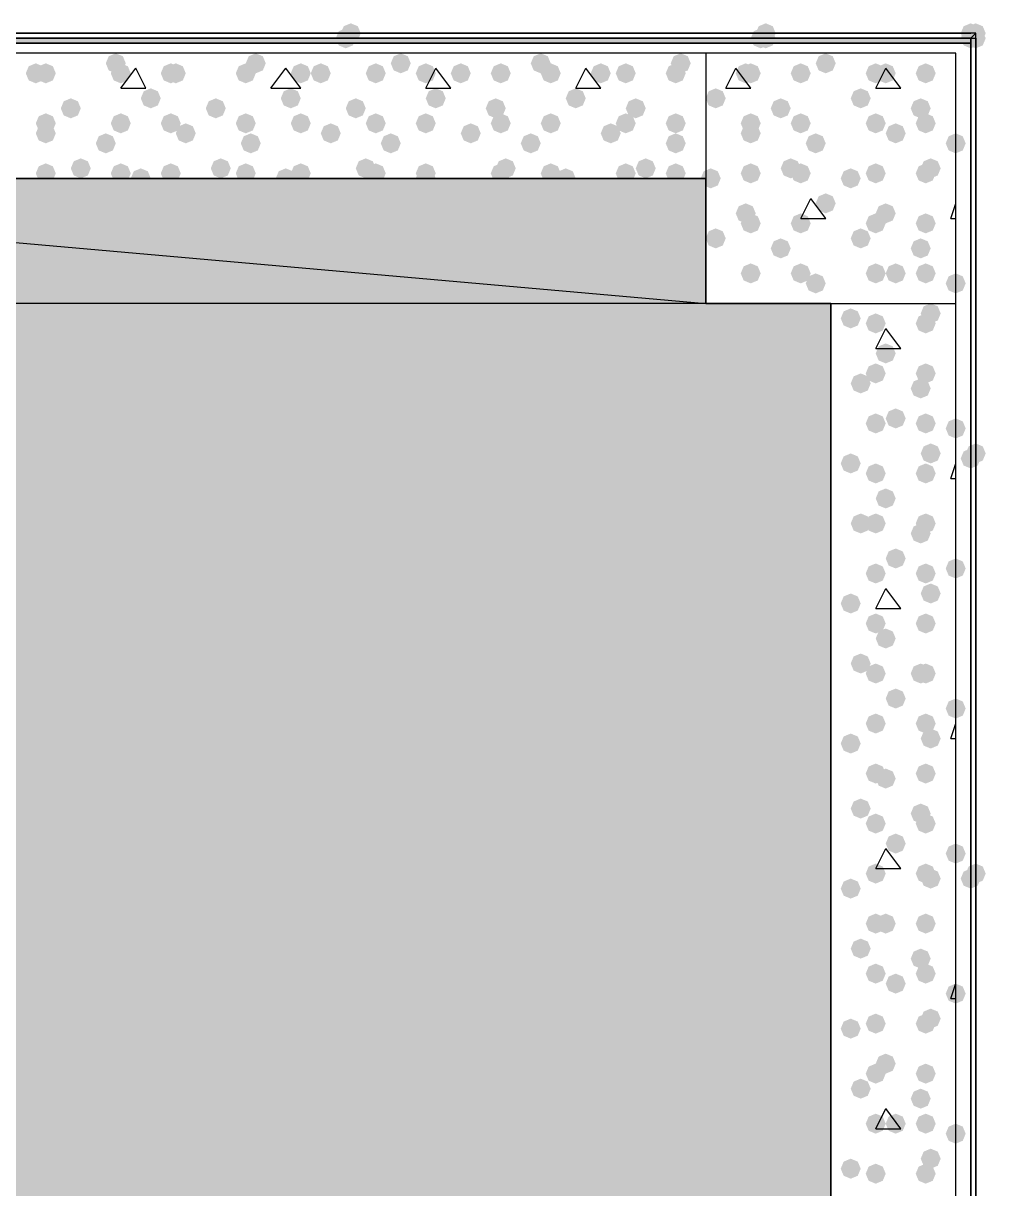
# Model space of a CAD drawing. Header units: millimetres. Extents: x 0 to 420, y 0 to 297.
# Drawn here: x 372.77 to 380.92, y 216.58 to 226.44 of the extents above; entities that cross this region are included whole.
import ezdxf

# ---------------------------------------------------------------- set-up
doc = ezdxf.new("R2010")
doc.units = ezdxf.units.MM
doc.layers.get('0').update_dxf_attribs({"linetype": 'CONTINUOUS'})

msp = doc.modelspace()

# ---------------------------------------------------------------- hatches: boundary and pattern name
at = {"true_color": 0x0000fe}
for points in [[(375.581333, 226.314), (375.556462, 226.254204), (375.496667, 226.229333), (375.436871, 226.254204), (375.412, 226.314), (375.436871, 226.373796), (375.496667, 226.398667), (375.556462, 226.373796)], [(375.581333, 226.314), (375.556462, 226.254204), (375.496667, 226.229333), (375.436871, 226.254204), (375.412, 226.314), (375.436871, 226.373796), (375.496667, 226.398667), (375.556462, 226.373796)], [(375.581333, 226.314), (375.556462, 226.254204), (375.496667, 226.229333), (375.436871, 226.254204), (375.412, 226.314), (375.436871, 226.373796), (375.496667, 226.398667), (375.556462, 226.373796)], [(375.623667, 226.356333), (375.598796, 226.296537), (375.539, 226.271667), (375.479204, 226.296537), (375.454333, 226.356333), (375.479204, 226.416129), (375.539, 226.441), (375.598796, 226.416129)], [(379.095, 226.314), (379.070129, 226.254204), (379.010333, 226.229333), (378.950538, 226.254204), (378.925667, 226.314), (378.950537, 226.373796), (379.010333, 226.398667), (379.070129, 226.373796)], [(379.137333, 226.356333), (379.112462, 226.296537), (379.052667, 226.271667), (378.992871, 226.296537), (378.968, 226.356333), (378.992871, 226.416129), (379.052667, 226.441), (379.112462, 226.416129)], [(379.137333, 226.314), (379.112462, 226.254204), (379.052667, 226.229333), (378.992871, 226.254204), (378.968, 226.314), (378.992871, 226.373796), (379.052667, 226.398667), (379.112462, 226.373796)], [(379.137333, 226.314), (379.112462, 226.254204), (379.052667, 226.229333), (378.992871, 226.254204), (378.968, 226.314), (378.992871, 226.373796), (379.052667, 226.398667), (379.112462, 226.373796)], [(380.873, 226.356333), (380.848129, 226.296537), (380.788333, 226.271667), (380.728538, 226.296537), (380.703667, 226.356333), (380.728537, 226.416129), (380.788333, 226.441), (380.848129, 226.416129)], [(380.873, 226.314), (380.848129, 226.254204), (380.788333, 226.229333), (380.728538, 226.254204), (380.703667, 226.314), (380.728537, 226.373796), (380.788333, 226.398667), (380.848129, 226.373796)], [(380.873, 226.314), (380.848129, 226.254204), (380.788333, 226.229333), (380.728538, 226.254204), (380.703667, 226.314), (380.728537, 226.373796), (380.788333, 226.398667), (380.848129, 226.373796)], [(380.873, 226.314), (380.848129, 226.254204), (380.788333, 226.229333), (380.728538, 226.254204), (380.703667, 226.314), (380.728537, 226.373796), (380.788333, 226.398667), (380.848129, 226.373796)], [(380.873, 226.314), (380.848129, 226.254204), (380.788333, 226.229333), (380.728538, 226.254204), (380.703667, 226.314), (380.728537, 226.373796), (380.788333, 226.398667), (380.848129, 226.373796)], [(380.873, 226.314), (380.848129, 226.254204), (380.788333, 226.229333), (380.728538, 226.254204), (380.703667, 226.314), (380.728537, 226.373796), (380.788333, 226.398667), (380.848129, 226.373796)], [(380.873, 226.314), (380.848129, 226.254204), (380.788333, 226.229333), (380.728538, 226.254204), (380.703667, 226.314), (380.728537, 226.373796), (380.788333, 226.398667), (380.848129, 226.373796)], [(380.873, 226.314), (380.848129, 226.254204), (380.788333, 226.229333), (380.728538, 226.254204), (380.703667, 226.314), (380.728537, 226.373796), (380.788333, 226.398667), (380.848129, 226.373796)], [(380.915333, 226.356333), (380.890463, 226.296537), (380.830667, 226.271667), (380.770871, 226.296537), (380.746, 226.356333), (380.770871, 226.416129), (380.830667, 226.441), (380.890462, 226.416129)], [(380.915333, 226.356333), (380.890463, 226.296537), (380.830667, 226.271667), (380.770871, 226.296537), (380.746, 226.356333), (380.770871, 226.416129), (380.830667, 226.441), (380.890462, 226.416129)], [(380.915333, 226.314), (380.890463, 226.254204), (380.830667, 226.229333), (380.770871, 226.254204), (380.746, 226.314), (380.770871, 226.373796), (380.830667, 226.398667), (380.890462, 226.373796)], [(380.915333, 226.314), (380.890463, 226.254204), (380.830667, 226.229333), (380.770871, 226.254204), (380.746, 226.314), (380.770871, 226.373796), (380.830667, 226.398667), (380.890462, 226.373796)], [(380.873, 222.758), (380.848129, 222.698204), (380.788333, 222.673333), (380.728538, 222.698204), (380.703667, 222.758), (380.728537, 222.817796), (380.788333, 222.842667), (380.848129, 222.817796)], [(380.873, 222.758), (380.848129, 222.698204), (380.788333, 222.673333), (380.728538, 222.698204), (380.703667, 222.758), (380.728537, 222.817796), (380.788333, 222.842667), (380.848129, 222.817796)], [(380.873, 222.758), (380.848129, 222.698204), (380.788333, 222.673333), (380.728538, 222.698204), (380.703667, 222.758), (380.728537, 222.817796), (380.788333, 222.842667), (380.848129, 222.817796)], [(380.915333, 222.800333), (380.890463, 222.740537), (380.830667, 222.715667), (380.770871, 222.740537), (380.746, 222.800333), (380.770871, 222.860129), (380.830667, 222.885), (380.890462, 222.860129)], [(380.873, 219.202), (380.848129, 219.142204), (380.788333, 219.117333), (380.728538, 219.142204), (380.703667, 219.202), (380.728537, 219.261796), (380.788333, 219.286667), (380.848129, 219.261796)], [(380.873, 219.202), (380.848129, 219.142204), (380.788333, 219.117333), (380.728538, 219.142204), (380.703667, 219.202), (380.728537, 219.261796), (380.788333, 219.286667), (380.848129, 219.261796)], [(380.873, 219.202), (380.848129, 219.142204), (380.788333, 219.117333), (380.728538, 219.142204), (380.703667, 219.202), (380.728537, 219.261796), (380.788333, 219.286667), (380.848129, 219.261796)], [(380.915333, 219.244333), (380.890463, 219.184537), (380.830667, 219.159667), (380.770871, 219.184537), (380.746, 219.244333), (380.770871, 219.304129), (380.830667, 219.329), (380.890462, 219.304129)]]:
    msp.add_hatch(color=0, dxfattribs=at).paths.add_polyline_path(points, flags=0)
at = {"true_color": 0x000007}
for points in [[(380.873, 226.314), (380.848129, 226.254204), (380.788333, 226.229333), (380.728538, 226.254204), (380.703667, 226.314), (380.728537, 226.373796), (380.788333, 226.398667), (380.848129, 226.373796)], [(380.788333, 226.314), (380.788333, 226.271667)], [(380.788333, 226.314), (380.788333, 226.271667)], [(379.645333, 226.102333), (379.620463, 226.042537), (379.560667, 226.017667), (379.500871, 226.042537), (379.476, 226.102333), (379.500871, 226.162129), (379.560667, 226.187), (379.620462, 226.162129)], [(378.968, 226.017667), (378.943129, 225.957871), (378.883333, 225.933), (378.823537, 225.957871), (378.798667, 226.017667), (378.823537, 226.077462), (378.883333, 226.102333), (378.943129, 226.077463)], [(379.010333, 226.017667), (378.985463, 225.957871), (378.925667, 225.933), (378.865871, 225.957871), (378.841, 226.017667), (378.865871, 226.077462), (378.925667, 226.102333), (378.985462, 226.077463)], [(379.433667, 226.017667), (379.408796, 225.957871), (379.349, 225.933), (379.289204, 225.957871), (379.264333, 226.017667), (379.289204, 226.077462), (379.349, 226.102333), (379.408796, 226.077463)], [(380.068667, 226.017667), (380.043796, 225.957871), (379.984, 225.933), (379.924204, 225.957871), (379.899333, 226.017667), (379.924204, 226.077462), (379.984, 226.102333), (380.043796, 226.077463)], [(380.153333, 226.017667), (380.128462, 225.957871), (380.068667, 225.933), (380.008871, 225.957871), (379.984, 226.017667), (380.008871, 226.077462), (380.068667, 226.102333), (380.128462, 226.077463)], [(380.492, 226.017667), (380.467129, 225.957871), (380.407333, 225.933), (380.347538, 225.957871), (380.322667, 226.017667), (380.347537, 226.077462), (380.407333, 226.102333), (380.467129, 226.077463)], [(378.714, 225.806), (378.689129, 225.746204), (378.629333, 225.721333), (378.569537, 225.746204), (378.544667, 225.806), (378.569537, 225.865796), (378.629333, 225.890667), (378.689129, 225.865796)], [(379.941667, 225.806), (379.916796, 225.746204), (379.857, 225.721333), (379.797204, 225.746204), (379.772333, 225.806), (379.797204, 225.865796), (379.857, 225.890667), (379.916796, 225.865796)], [(379.264333, 225.721333), (379.239462, 225.661537), (379.179667, 225.636667), (379.119871, 225.661537), (379.095, 225.721333), (379.119871, 225.781129), (379.179667, 225.806), (379.239462, 225.781129)], [(380.449667, 225.721333), (380.424796, 225.661537), (380.365, 225.636667), (380.305204, 225.661537), (380.280333, 225.721333), (380.305204, 225.781129), (380.365, 225.806), (380.424796, 225.781129)], [(379.010333, 225.594333), (378.985463, 225.534538), (378.925667, 225.509667), (378.865871, 225.534538), (378.841, 225.594333), (378.865871, 225.654129), (378.925667, 225.679), (378.985462, 225.654129)], [(379.010333, 225.509667), (378.985463, 225.449871), (378.925667, 225.425), (378.865871, 225.449871), (378.841, 225.509667), (378.865871, 225.569462), (378.925667, 225.594333), (378.985462, 225.569463)], [(379.433667, 225.594333), (379.408796, 225.534538), (379.349, 225.509667), (379.289204, 225.534538), (379.264333, 225.594333), (379.289204, 225.654129), (379.349, 225.679), (379.408796, 225.654129)], [(380.068667, 225.594333), (380.043796, 225.534538), (379.984, 225.509667), (379.924204, 225.534538), (379.899333, 225.594333), (379.924204, 225.654129), (379.984, 225.679), (380.043796, 225.654129)], [(380.238, 225.509667), (380.213129, 225.449871), (380.153333, 225.425), (380.093538, 225.449871), (380.068667, 225.509667), (380.093537, 225.569462), (380.153333, 225.594333), (380.213129, 225.569463)], [(380.492, 225.594333), (380.467129, 225.534538), (380.407333, 225.509667), (380.347538, 225.534538), (380.322667, 225.594333), (380.347537, 225.654129), (380.407333, 225.679), (380.467129, 225.654129)], [(379.560667, 225.425), (379.535796, 225.365204), (379.476, 225.340333), (379.416204, 225.365204), (379.391333, 225.425), (379.416204, 225.484796), (379.476, 225.509667), (379.535796, 225.484796)], [(380.746, 225.425), (380.721129, 225.365204), (380.661333, 225.340333), (380.601537, 225.365204), (380.576667, 225.425), (380.601537, 225.484796), (380.661333, 225.509667), (380.721129, 225.484796)], [(379.349, 225.213333), (379.324129, 225.153537), (379.264333, 225.128667), (379.204538, 225.153537), (379.179667, 225.213333), (379.204537, 225.273129), (379.264333, 225.298), (379.324129, 225.273129)], [(380.534333, 225.213333), (380.509462, 225.153537), (380.449667, 225.128667), (380.389871, 225.153537), (380.365, 225.213333), (380.389871, 225.273129), (380.449667, 225.298), (380.509462, 225.273129)], [(378.671667, 225.128667), (378.646796, 225.068871), (378.587, 225.044), (378.527204, 225.068871), (378.502333, 225.128667), (378.527204, 225.188462), (378.587, 225.213333), (378.646796, 225.188463)], [(379.010333, 225.171), (378.985463, 225.111204), (378.925667, 225.086333), (378.865871, 225.111204), (378.841, 225.171), (378.865871, 225.230796), (378.925667, 225.255667), (378.985462, 225.230796)], [(379.433667, 225.171), (379.408796, 225.111204), (379.349, 225.086333), (379.289204, 225.111204), (379.264333, 225.171), (379.289204, 225.230796), (379.349, 225.255667), (379.408796, 225.230796)], [(379.857, 225.128667), (379.832129, 225.068871), (379.772333, 225.044), (379.712538, 225.068871), (379.687667, 225.128667), (379.712537, 225.188462), (379.772333, 225.213333), (379.832129, 225.188463)], [(380.068667, 225.171), (380.043796, 225.111204), (379.984, 225.086333), (379.924204, 225.111204), (379.899333, 225.171), (379.924204, 225.230796), (379.984, 225.255667), (380.043796, 225.230796)], [(380.492, 225.171), (380.467129, 225.111204), (380.407333, 225.086333), (380.347538, 225.111204), (380.322667, 225.171), (380.347537, 225.230796), (380.407333, 225.255667), (380.467129, 225.230796)], [(379.645333, 224.917), (379.620463, 224.857204), (379.560667, 224.832333), (379.500871, 224.857204), (379.476, 224.917), (379.500871, 224.976796), (379.560667, 225.001667), (379.620462, 224.976796)], [(378.968, 224.832333), (378.943129, 224.772537), (378.883333, 224.747667), (378.823537, 224.772537), (378.798667, 224.832333), (378.823537, 224.892129), (378.883333, 224.917), (378.943129, 224.892129)], [(380.153333, 224.832333), (380.128462, 224.772537), (380.068667, 224.747667), (380.008871, 224.772537), (379.984, 224.832333), (380.008871, 224.892129), (380.068667, 224.917), (380.128462, 224.892129)], [(379.010333, 224.747667), (378.985463, 224.687871), (378.925667, 224.663), (378.865871, 224.687871), (378.841, 224.747667), (378.865871, 224.807462), (378.925667, 224.832333), (378.985462, 224.807463)], [(379.433667, 224.747667), (379.408796, 224.687871), (379.349, 224.663), (379.289204, 224.687871), (379.264333, 224.747667), (379.289204, 224.807462), (379.349, 224.832333), (379.408796, 224.807463)], [(380.068667, 224.747667), (380.043796, 224.687871), (379.984, 224.663), (379.924204, 224.687871), (379.899333, 224.747667), (379.924204, 224.807462), (379.984, 224.832333), (380.043796, 224.807463)], [(380.492, 224.747667), (380.467129, 224.687871), (380.407333, 224.663), (380.347538, 224.687871), (380.322667, 224.747667), (380.347537, 224.807462), (380.407333, 224.832333), (380.467129, 224.807463)], [(378.714, 224.620667), (378.689129, 224.560871), (378.629333, 224.536), (378.569537, 224.560871), (378.544667, 224.620667), (378.569537, 224.680462), (378.629333, 224.705333), (378.689129, 224.680463)], [(379.941667, 224.620667), (379.916796, 224.560871), (379.857, 224.536), (379.797204, 224.560871), (379.772333, 224.620667), (379.797204, 224.680462), (379.857, 224.705333), (379.916796, 224.680463)], [(379.264333, 224.536), (379.239462, 224.476204), (379.179667, 224.451333), (379.119871, 224.476204), (379.095, 224.536), (379.119871, 224.595796), (379.179667, 224.620667), (379.239462, 224.595796)], [(380.449667, 224.536), (380.424796, 224.476204), (380.365, 224.451333), (380.305204, 224.476204), (380.280333, 224.536), (380.305204, 224.595796), (380.365, 224.620667), (380.424796, 224.595796)], [(379.010333, 224.324333), (378.985463, 224.264537), (378.925667, 224.239667), (378.865871, 224.264537), (378.841, 224.324333), (378.865871, 224.384129), (378.925667, 224.409), (378.985462, 224.384129)], [(379.010333, 224.324333), (378.985463, 224.264537), (378.925667, 224.239667), (378.865871, 224.264537), (378.841, 224.324333), (378.865871, 224.384129), (378.925667, 224.409), (378.985462, 224.384129)], [(379.433667, 224.324333), (379.408796, 224.264537), (379.349, 224.239667), (379.289204, 224.264537), (379.264333, 224.324333), (379.289204, 224.384129), (379.349, 224.409), (379.408796, 224.384129)], [(380.068667, 224.324333), (380.043796, 224.264537), (379.984, 224.239667), (379.924204, 224.264537), (379.899333, 224.324333), (379.924204, 224.384129), (379.984, 224.409), (380.043796, 224.384129)], [(380.238, 224.324333), (380.213129, 224.264537), (380.153333, 224.239667), (380.093538, 224.264537), (380.068667, 224.324333), (380.093537, 224.384129), (380.153333, 224.409), (380.213129, 224.384129)], [(380.492, 224.324333), (380.467129, 224.264537), (380.407333, 224.239667), (380.347538, 224.264537), (380.322667, 224.324333), (380.347537, 224.384129), (380.407333, 224.409), (380.467129, 224.384129)], [(379.560667, 224.239667), (379.535796, 224.179871), (379.476, 224.155), (379.416204, 224.179871), (379.391333, 224.239667), (379.416204, 224.299462), (379.476, 224.324333), (379.535796, 224.299463)], [(380.746, 224.239667), (380.721129, 224.179871), (380.661333, 224.155), (380.601537, 224.179871), (380.576667, 224.239667), (380.601537, 224.299462), (380.661333, 224.324333), (380.721129, 224.299463)]]:
    msp.add_hatch(color=0, dxfattribs=at).paths.add_polyline_path(points, flags=0)
h = msp.add_hatch(color=0, dxfattribs=at)
h.paths.add_polyline_path([(32.342667, 226.271667), (32.342667, 226.314)], flags=0)
h.paths.add_polyline_path([(32.342667, 226.271667), (32.342667, 226.314), (380.788333, 226.271667)], flags=0)
h.paths.add_polyline_path([(32.342667, 226.314), (380.788333, 226.271667), (380.788333, 226.314)], flags=0)
at = {"true_color": 0x000008}
for points in [[(373.634, 226.102333), (373.609129, 226.042537), (373.549333, 226.017667), (373.489537, 226.042537), (373.464667, 226.102333), (373.489537, 226.162129), (373.549333, 226.187), (373.609129, 226.162129)], [(374.819333, 226.102333), (374.794462, 226.042537), (374.734667, 226.017667), (374.674871, 226.042537), (374.65, 226.102333), (374.674871, 226.162129), (374.734667, 226.187), (374.794462, 226.162129)], [(376.047, 226.102333), (376.022129, 226.042537), (375.962333, 226.017667), (375.902537, 226.042537), (375.877667, 226.102333), (375.902537, 226.162129), (375.962333, 226.187), (376.022129, 226.162129)], [(377.232333, 226.102333), (377.207462, 226.042537), (377.147667, 226.017667), (377.087871, 226.042537), (377.063, 226.102333), (377.087871, 226.162129), (377.147667, 226.187), (377.207462, 226.162129)], [(378.417667, 226.102333), (378.392796, 226.042537), (378.333, 226.017667), (378.273204, 226.042537), (378.248333, 226.102333), (378.273204, 226.162129), (378.333, 226.187), (378.392796, 226.162129)], [(372.956667, 226.017667), (372.931796, 225.957871), (372.872, 225.933), (372.812204, 225.957871), (372.787333, 226.017667), (372.812204, 226.077462), (372.872, 226.102333), (372.931796, 226.077463)], [(373.041333, 226.017667), (373.016462, 225.957871), (372.956667, 225.933), (372.896871, 225.957871), (372.872, 226.017667), (372.896871, 226.077462), (372.956667, 226.102333), (373.016462, 226.077463)], [(373.676333, 226.017667), (373.651462, 225.957871), (373.591667, 225.933), (373.531871, 225.957871), (373.507, 226.017667), (373.531871, 226.077462), (373.591667, 226.102333), (373.651462, 226.077463)], [(374.099667, 226.017667), (374.074796, 225.957871), (374.015, 225.933), (373.955204, 225.957871), (373.930333, 226.017667), (373.955204, 226.077462), (374.015, 226.102333), (374.074796, 226.077463)], [(374.142, 226.017667), (374.117129, 225.957871), (374.057333, 225.933), (373.997538, 225.957871), (373.972667, 226.017667), (373.997537, 226.077462), (374.057333, 226.102333), (374.117129, 226.077463)], [(374.734667, 226.017667), (374.709796, 225.957871), (374.65, 225.933), (374.590204, 225.957871), (374.565333, 226.017667), (374.590204, 226.077462), (374.65, 226.102333), (374.709796, 226.077463)], [(375.200333, 226.017667), (375.175462, 225.957871), (375.115667, 225.933), (375.055871, 225.957871), (375.031, 226.017667), (375.055871, 226.077462), (375.115667, 226.102333), (375.175462, 226.077463)], [(375.369667, 226.017667), (375.344796, 225.957871), (375.285, 225.933), (375.225204, 225.957871), (375.200333, 226.017667), (375.225204, 226.077462), (375.285, 226.102333), (375.344796, 226.077463)], [(375.835333, 226.017667), (375.810462, 225.957871), (375.750667, 225.933), (375.690871, 225.957871), (375.666, 226.017667), (375.690871, 226.077462), (375.750667, 226.102333), (375.810462, 226.077463)], [(376.258667, 226.017667), (376.233796, 225.957871), (376.174, 225.933), (376.114204, 225.957871), (376.089333, 226.017667), (376.114204, 226.077462), (376.174, 226.102333), (376.233796, 226.077463)], [(376.555, 226.017667), (376.530129, 225.957871), (376.470333, 225.933), (376.410538, 225.957871), (376.385667, 226.017667), (376.410537, 226.077462), (376.470333, 226.102333), (376.530129, 226.077463)], [(376.893667, 226.017667), (376.868796, 225.957871), (376.809, 225.933), (376.749204, 225.957871), (376.724333, 226.017667), (376.749204, 226.077462), (376.809, 226.102333), (376.868796, 226.077463)], [(377.317, 226.017667), (377.292129, 225.957871), (377.232333, 225.933), (377.172537, 225.957871), (377.147667, 226.017667), (377.172537, 226.077462), (377.232333, 226.102333), (377.292129, 226.077463)], [(377.740333, 226.017667), (377.715463, 225.957871), (377.655667, 225.933), (377.595871, 225.957871), (377.571, 226.017667), (377.595871, 226.077462), (377.655667, 226.102333), (377.715462, 226.077463)], [(377.952, 226.017667), (377.927129, 225.957871), (377.867333, 225.933), (377.807538, 225.957871), (377.782667, 226.017667), (377.807537, 226.077462), (377.867333, 226.102333), (377.927129, 226.077463)], [(378.375333, 226.017667), (378.350462, 225.957871), (378.290667, 225.933), (378.230871, 225.957871), (378.206, 226.017667), (378.230871, 226.077462), (378.290667, 226.102333), (378.350462, 226.077463)], [(373.930333, 225.806), (373.905463, 225.746204), (373.845667, 225.721333), (373.785871, 225.746204), (373.761, 225.806), (373.785871, 225.865796), (373.845667, 225.890667), (373.905462, 225.865796)], [(375.115667, 225.806), (375.090796, 225.746204), (375.031, 225.721333), (374.971204, 225.746204), (374.946333, 225.806), (374.971204, 225.865796), (375.031, 225.890667), (375.090796, 225.865796)], [(376.343333, 225.806), (376.318463, 225.746204), (376.258667, 225.721333), (376.198871, 225.746204), (376.174, 225.806), (376.198871, 225.865796), (376.258667, 225.890667), (376.318462, 225.865796)], [(377.528667, 225.806), (377.503796, 225.746204), (377.444, 225.721333), (377.384204, 225.746204), (377.359333, 225.806), (377.384204, 225.865796), (377.444, 225.890667), (377.503796, 225.865796)], [(373.253, 225.721333), (373.228129, 225.661537), (373.168333, 225.636667), (373.108538, 225.661537), (373.083667, 225.721333), (373.108537, 225.781129), (373.168333, 225.806), (373.228129, 225.781129)], [(374.480667, 225.721333), (374.455796, 225.661537), (374.396, 225.636667), (374.336204, 225.661537), (374.311333, 225.721333), (374.336204, 225.781129), (374.396, 225.806), (374.455796, 225.781129)], [(375.666, 225.721333), (375.641129, 225.661537), (375.581333, 225.636667), (375.521538, 225.661537), (375.496667, 225.721333), (375.521537, 225.781129), (375.581333, 225.806), (375.641129, 225.781129)], [(376.851333, 225.721333), (376.826462, 225.661537), (376.766667, 225.636667), (376.706871, 225.661537), (376.682, 225.721333), (376.706871, 225.781129), (376.766667, 225.806), (376.826462, 225.781129)], [(378.036667, 225.721333), (378.011796, 225.661537), (377.952, 225.636667), (377.892204, 225.661537), (377.867333, 225.721333), (377.892204, 225.781129), (377.952, 225.806), (378.011796, 225.781129)], [(373.041333, 225.594333), (373.016462, 225.534538), (372.956667, 225.509667), (372.896871, 225.534538), (372.872, 225.594333), (372.896871, 225.654129), (372.956667, 225.679), (373.016462, 225.654129)], [(373.041333, 225.509667), (373.016462, 225.449871), (372.956667, 225.425), (372.896871, 225.449871), (372.872, 225.509667), (372.896871, 225.569462), (372.956667, 225.594333), (373.016462, 225.569463)], [(373.676333, 225.594333), (373.651462, 225.534538), (373.591667, 225.509667), (373.531871, 225.534538), (373.507, 225.594333), (373.531871, 225.654129), (373.591667, 225.679), (373.651462, 225.654129)], [(374.099667, 225.594333), (374.074796, 225.534538), (374.015, 225.509667), (373.955204, 225.534538), (373.930333, 225.594333), (373.955204, 225.654129), (374.015, 225.679), (374.074796, 225.654129)], [(374.226667, 225.509667), (374.201796, 225.449871), (374.142, 225.425), (374.082204, 225.449871), (374.057333, 225.509667), (374.082204, 225.569462), (374.142, 225.594333), (374.201796, 225.569463)], [(374.734667, 225.594333), (374.709796, 225.534538), (374.65, 225.509667), (374.590204, 225.534538), (374.565333, 225.594333), (374.590204, 225.654129), (374.65, 225.679), (374.709796, 225.654129)], [(375.200333, 225.594333), (375.175462, 225.534538), (375.115667, 225.509667), (375.055871, 225.534538), (375.031, 225.594333), (375.055871, 225.654129), (375.115667, 225.679), (375.175462, 225.654129)], [(375.454333, 225.509667), (375.429463, 225.449871), (375.369667, 225.425), (375.309871, 225.449871), (375.285, 225.509667), (375.309871, 225.569462), (375.369667, 225.594333), (375.429462, 225.569463)], [(375.835333, 225.594333), (375.810462, 225.534538), (375.750667, 225.509667), (375.690871, 225.534538), (375.666, 225.594333), (375.690871, 225.654129), (375.750667, 225.679), (375.810462, 225.654129)], [(376.258667, 225.594333), (376.233796, 225.534538), (376.174, 225.509667), (376.114204, 225.534538), (376.089333, 225.594333), (376.114204, 225.654129), (376.174, 225.679), (376.233796, 225.654129)], [(376.639667, 225.509667), (376.614796, 225.449871), (376.555, 225.425), (376.495204, 225.449871), (376.470333, 225.509667), (376.495204, 225.569462), (376.555, 225.594333), (376.614796, 225.569463)], [(376.893667, 225.594333), (376.868796, 225.534538), (376.809, 225.509667), (376.749204, 225.534538), (376.724333, 225.594333), (376.749204, 225.654129), (376.809, 225.679), (376.868796, 225.654129)], [(377.317, 225.594333), (377.292129, 225.534538), (377.232333, 225.509667), (377.172537, 225.534538), (377.147667, 225.594333), (377.172537, 225.654129), (377.232333, 225.679), (377.292129, 225.654129)], [(377.825, 225.509667), (377.800129, 225.449871), (377.740333, 225.425), (377.680538, 225.449871), (377.655667, 225.509667), (377.680537, 225.569462), (377.740333, 225.594333), (377.800129, 225.569463)], [(377.952, 225.594333), (377.927129, 225.534538), (377.867333, 225.509667), (377.807538, 225.534538), (377.782667, 225.594333), (377.807537, 225.654129), (377.867333, 225.679), (377.927129, 225.654129)], [(378.375333, 225.594333), (378.350462, 225.534538), (378.290667, 225.509667), (378.230871, 225.534538), (378.206, 225.594333), (378.230871, 225.654129), (378.290667, 225.679), (378.350462, 225.654129)], [(373.549333, 225.425), (373.524462, 225.365204), (373.464667, 225.340333), (373.404871, 225.365204), (373.38, 225.425), (373.404871, 225.484796), (373.464667, 225.509667), (373.524462, 225.484796)], [(374.777, 225.425), (374.752129, 225.365204), (374.692333, 225.340333), (374.632538, 225.365204), (374.607667, 225.425), (374.632537, 225.484796), (374.692333, 225.509667), (374.752129, 225.484796)], [(375.962333, 225.425), (375.937462, 225.365204), (375.877667, 225.340333), (375.817871, 225.365204), (375.793, 225.425), (375.817871, 225.484796), (375.877667, 225.509667), (375.937462, 225.484796)], [(377.147667, 225.425), (377.122796, 225.365204), (377.063, 225.340333), (377.003204, 225.365204), (376.978333, 225.425), (377.003204, 225.484796), (377.063, 225.509667), (377.122796, 225.484796)], [(378.375333, 225.425), (378.350462, 225.365204), (378.290667, 225.340333), (378.230871, 225.365204), (378.206, 225.425), (378.230871, 225.484796), (378.290667, 225.509667), (378.350462, 225.484796)], [(373.337667, 225.213333), (373.312796, 225.153537), (373.253, 225.128667), (373.193204, 225.153537), (373.168333, 225.213333), (373.193204, 225.273129), (373.253, 225.298), (373.312796, 225.273129)], [(374.523, 225.213333), (374.498129, 225.153537), (374.438333, 225.128667), (374.378537, 225.153537), (374.353667, 225.213333), (374.378537, 225.273129), (374.438333, 225.298), (374.498129, 225.273129)], [(375.750667, 225.213333), (375.725796, 225.153537), (375.666, 225.128667), (375.606204, 225.153537), (375.581333, 225.213333), (375.606204, 225.273129), (375.666, 225.298), (375.725796, 225.273129)], [(376.936, 225.213333), (376.911129, 225.153537), (376.851333, 225.128667), (376.791538, 225.153537), (376.766667, 225.213333), (376.791537, 225.273129), (376.851333, 225.298), (376.911129, 225.273129)], [(378.121333, 225.213333), (378.096462, 225.153537), (378.036667, 225.128667), (377.976871, 225.153537), (377.952, 225.213333), (377.976871, 225.273129), (378.036667, 225.298), (378.096462, 225.273129)], [(373.041333, 225.171), (373.016462, 225.111204), (372.956667, 225.086333), (372.896871, 225.111204), (372.872, 225.171), (372.896871, 225.230796), (372.956667, 225.255667), (373.016462, 225.230796)], [(373.676333, 225.171), (373.651462, 225.111204), (373.591667, 225.086333), (373.531871, 225.111204), (373.507, 225.171), (373.531871, 225.230796), (373.591667, 225.255667), (373.651462, 225.230796)], [(373.845667, 225.128667), (373.820796, 225.068871), (373.761, 225.044), (373.701204, 225.068871), (373.676333, 225.128667), (373.701204, 225.188462), (373.761, 225.213333), (373.820796, 225.188463)], [(374.099667, 225.171), (374.074796, 225.111204), (374.015, 225.086333), (373.955204, 225.111204), (373.930333, 225.171), (373.955204, 225.230796), (374.015, 225.255667), (374.074796, 225.230796)], [(374.734667, 225.171), (374.709796, 225.111204), (374.65, 225.086333), (374.590204, 225.111204), (374.565333, 225.171), (374.590204, 225.230796), (374.65, 225.255667), (374.709796, 225.230796)], [(375.073333, 225.128667), (375.048463, 225.068871), (374.988667, 225.044), (374.928871, 225.068871), (374.904, 225.128667), (374.928871, 225.188462), (374.988667, 225.213333), (375.048462, 225.188463)], [(375.200333, 225.171), (375.175462, 225.111204), (375.115667, 225.086333), (375.055871, 225.111204), (375.031, 225.171), (375.055871, 225.230796), (375.115667, 225.255667), (375.175462, 225.230796)], [(375.835333, 225.171), (375.810462, 225.111204), (375.750667, 225.086333), (375.690871, 225.111204), (375.666, 225.171), (375.690871, 225.230796), (375.750667, 225.255667), (375.810462, 225.230796)], [(376.258667, 225.171), (376.233796, 225.111204), (376.174, 225.086333), (376.114204, 225.111204), (376.089333, 225.171), (376.114204, 225.230796), (376.174, 225.255667), (376.233796, 225.230796)], [(376.258667, 225.128667), (376.233796, 225.068871), (376.174, 225.044), (376.114204, 225.068871), (376.089333, 225.128667), (376.114204, 225.188462), (376.174, 225.213333), (376.233796, 225.188463)], [(376.893667, 225.171), (376.868796, 225.111204), (376.809, 225.086333), (376.749204, 225.111204), (376.724333, 225.171), (376.749204, 225.230796), (376.809, 225.255667), (376.868796, 225.230796)], [(377.317, 225.171), (377.292129, 225.111204), (377.232333, 225.086333), (377.172537, 225.111204), (377.147667, 225.171), (377.172537, 225.230796), (377.232333, 225.255667), (377.292129, 225.230796)], [(377.444, 225.128667), (377.419129, 225.068871), (377.359333, 225.044), (377.299537, 225.068871), (377.274667, 225.128667), (377.299537, 225.188462), (377.359333, 225.213333), (377.419129, 225.188463)], [(377.952, 225.171), (377.927129, 225.111204), (377.867333, 225.086333), (377.807538, 225.111204), (377.782667, 225.171), (377.807537, 225.230796), (377.867333, 225.255667), (377.927129, 225.230796)], [(378.375333, 225.171), (378.350462, 225.111204), (378.290667, 225.086333), (378.230871, 225.111204), (378.206, 225.171), (378.230871, 225.230796), (378.290667, 225.255667), (378.350462, 225.230796)], [(379.857, 223.943333), (379.832129, 223.883537), (379.772333, 223.858667), (379.712538, 223.883537), (379.687667, 223.943333), (379.712537, 224.003129), (379.772333, 224.028), (379.832129, 224.003129)], [(380.534333, 223.985667), (380.509462, 223.925871), (380.449667, 223.901), (380.389871, 223.925871), (380.365, 223.985667), (380.389871, 224.045462), (380.449667, 224.070333), (380.509462, 224.045463)], [(380.068667, 223.901), (380.043796, 223.841204), (379.984, 223.816333), (379.924204, 223.841204), (379.899333, 223.901), (379.924204, 223.960796), (379.984, 223.985667), (380.043796, 223.960796)], [(380.492, 223.901), (380.467129, 223.841204), (380.407333, 223.816333), (380.347538, 223.841204), (380.322667, 223.901), (380.347537, 223.960796), (380.407333, 223.985667), (380.467129, 223.960796)], [(380.153333, 223.647), (380.128462, 223.587204), (380.068667, 223.562333), (380.008871, 223.587204), (379.984, 223.647), (380.008871, 223.706796), (380.068667, 223.731667), (380.128462, 223.706796)], [(380.068667, 223.477667), (380.043796, 223.417871), (379.984, 223.393), (379.924204, 223.417871), (379.899333, 223.477667), (379.924204, 223.537462), (379.984, 223.562333), (380.043796, 223.537463)], [(380.492, 223.477667), (380.467129, 223.417871), (380.407333, 223.393), (380.347538, 223.417871), (380.322667, 223.477667), (380.347537, 223.537462), (380.407333, 223.562333), (380.467129, 223.537463)], [(379.941667, 223.393), (379.916796, 223.333204), (379.857, 223.308333), (379.797204, 223.333204), (379.772333, 223.393), (379.797204, 223.452796), (379.857, 223.477667), (379.916796, 223.452796)], [(380.449667, 223.350667), (380.424796, 223.290871), (380.365, 223.266), (380.305204, 223.290871), (380.280333, 223.350667), (380.305204, 223.410462), (380.365, 223.435333), (380.424796, 223.410463)], [(380.068667, 223.054333), (380.043796, 222.994537), (379.984, 222.969667), (379.924204, 222.994537), (379.899333, 223.054333), (379.924204, 223.114129), (379.984, 223.139), (380.043796, 223.114129)], [(380.238, 223.096667), (380.213129, 223.036871), (380.153333, 223.012), (380.093538, 223.036871), (380.068667, 223.096667), (380.093537, 223.156462), (380.153333, 223.181333), (380.213129, 223.156463)], [(380.492, 223.054333), (380.467129, 222.994537), (380.407333, 222.969667), (380.347538, 222.994537), (380.322667, 223.054333), (380.347537, 223.114129), (380.407333, 223.139), (380.467129, 223.114129)], [(380.746, 223.012), (380.721129, 222.952204), (380.661333, 222.927333), (380.601537, 222.952204), (380.576667, 223.012), (380.601537, 223.071796), (380.661333, 223.096667), (380.721129, 223.071796)], [(380.534333, 222.800333), (380.509462, 222.740537), (380.449667, 222.715667), (380.389871, 222.740537), (380.365, 222.800333), (380.389871, 222.860129), (380.449667, 222.885), (380.509462, 222.860129)], [(379.857, 222.715667), (379.832129, 222.655871), (379.772333, 222.631), (379.712538, 222.655871), (379.687667, 222.715667), (379.712537, 222.775462), (379.772333, 222.800333), (379.832129, 222.775463)], [(380.068667, 222.631), (380.043796, 222.571204), (379.984, 222.546333), (379.924204, 222.571204), (379.899333, 222.631), (379.924204, 222.690796), (379.984, 222.715667), (380.043796, 222.690796)], [(380.492, 222.631), (380.467129, 222.571204), (380.407333, 222.546333), (380.347538, 222.571204), (380.322667, 222.631), (380.347537, 222.690796), (380.407333, 222.715667), (380.467129, 222.690796)], [(380.153333, 222.419333), (380.128462, 222.359537), (380.068667, 222.334667), (380.008871, 222.359537), (379.984, 222.419333), (380.008871, 222.479129), (380.068667, 222.504), (380.128462, 222.479129)], [(379.941667, 222.207667), (379.916796, 222.147871), (379.857, 222.123), (379.797204, 222.147871), (379.772333, 222.207667), (379.797204, 222.267462), (379.857, 222.292333), (379.916796, 222.267463)], [(380.068667, 222.207667), (380.043796, 222.147871), (379.984, 222.123), (379.924204, 222.147871), (379.899333, 222.207667), (379.924204, 222.267462), (379.984, 222.292333), (380.043796, 222.267463)], [(380.492, 222.207667), (380.467129, 222.147871), (380.407333, 222.123), (380.347538, 222.147871), (380.322667, 222.207667), (380.347537, 222.267462), (380.407333, 222.292333), (380.467129, 222.267463)], [(380.449667, 222.123), (380.424796, 222.063204), (380.365, 222.038333), (380.305204, 222.063204), (380.280333, 222.123), (380.305204, 222.182796), (380.365, 222.207667), (380.424796, 222.182796)], [(380.238, 221.911333), (380.213129, 221.851537), (380.153333, 221.826667), (380.093538, 221.851537), (380.068667, 221.911333), (380.093537, 221.971129), (380.153333, 221.996), (380.213129, 221.971129)], [(380.068667, 221.784333), (380.043796, 221.724538), (379.984, 221.699667), (379.924204, 221.724538), (379.899333, 221.784333), (379.924204, 221.844129), (379.984, 221.869), (380.043796, 221.844129)], [(380.492, 221.784333), (380.467129, 221.724538), (380.407333, 221.699667), (380.347538, 221.724538), (380.322667, 221.784333), (380.347537, 221.844129), (380.407333, 221.869), (380.467129, 221.844129)], [(380.746, 221.826667), (380.721129, 221.766871), (380.661333, 221.742), (380.601537, 221.766871), (380.576667, 221.826667), (380.601537, 221.886462), (380.661333, 221.911333), (380.721129, 221.886463)], [(380.534333, 221.615), (380.509462, 221.555204), (380.449667, 221.530333), (380.389871, 221.555204), (380.365, 221.615), (380.389871, 221.674796), (380.449667, 221.699667), (380.509462, 221.674796)], [(379.857, 221.530333), (379.832129, 221.470537), (379.772333, 221.445667), (379.712538, 221.470537), (379.687667, 221.530333), (379.712537, 221.590129), (379.772333, 221.615), (379.832129, 221.590129)], [(380.068667, 221.361), (380.043796, 221.301204), (379.984, 221.276333), (379.924204, 221.301204), (379.899333, 221.361), (379.924204, 221.420796), (379.984, 221.445667), (380.043796, 221.420796)], [(380.492, 221.361), (380.467129, 221.301204), (380.407333, 221.276333), (380.347538, 221.301204), (380.322667, 221.361), (380.347537, 221.420796), (380.407333, 221.445667), (380.467129, 221.420796)], [(380.153333, 221.234), (380.128462, 221.174204), (380.068667, 221.149333), (380.008871, 221.174204), (379.984, 221.234), (380.008871, 221.293796), (380.068667, 221.318667), (380.128462, 221.293796)], [(379.941667, 221.022333), (379.916796, 220.962537), (379.857, 220.937667), (379.797204, 220.962537), (379.772333, 221.022333), (379.797204, 221.082129), (379.857, 221.107), (379.916796, 221.082129)], [(380.068667, 220.937667), (380.043796, 220.877871), (379.984, 220.853), (379.924204, 220.877871), (379.899333, 220.937667), (379.924204, 220.997462), (379.984, 221.022333), (380.043796, 220.997463)], [(380.449667, 220.937667), (380.424796, 220.877871), (380.365, 220.853), (380.305204, 220.877871), (380.280333, 220.937667), (380.305204, 220.997462), (380.365, 221.022333), (380.424796, 220.997463)], [(380.492, 220.937667), (380.467129, 220.877871), (380.407333, 220.853), (380.347538, 220.877871), (380.322667, 220.937667), (380.347537, 220.997462), (380.407333, 221.022333), (380.467129, 220.997463)], [(380.238, 220.726), (380.213129, 220.666204), (380.153333, 220.641333), (380.093538, 220.666204), (380.068667, 220.726), (380.093537, 220.785796), (380.153333, 220.810667), (380.213129, 220.785796)], [(380.746, 220.641333), (380.721129, 220.581537), (380.661333, 220.556667), (380.601537, 220.581537), (380.576667, 220.641333), (380.601537, 220.701129), (380.661333, 220.726), (380.721129, 220.701129)], [(380.068667, 220.514333), (380.043796, 220.454537), (379.984, 220.429667), (379.924204, 220.454537), (379.899333, 220.514333), (379.924204, 220.574129), (379.984, 220.599), (380.043796, 220.574129)], [(380.492, 220.514333), (380.467129, 220.454537), (380.407333, 220.429667), (380.347538, 220.454537), (380.322667, 220.514333), (380.347537, 220.574129), (380.407333, 220.599), (380.467129, 220.574129)], [(380.534333, 220.387333), (380.509462, 220.327537), (380.449667, 220.302667), (380.389871, 220.327537), (380.365, 220.387333), (380.389871, 220.447129), (380.449667, 220.472), (380.509462, 220.447129)], [(379.857, 220.345), (379.832129, 220.285204), (379.772333, 220.260333), (379.712538, 220.285204), (379.687667, 220.345), (379.712537, 220.404796), (379.772333, 220.429667), (379.832129, 220.404796)], [(380.068667, 220.091), (380.043796, 220.031204), (379.984, 220.006333), (379.924204, 220.031204), (379.899333, 220.091), (379.924204, 220.150796), (379.984, 220.175667), (380.043796, 220.150796)], [(380.492, 220.091), (380.467129, 220.031204), (380.407333, 220.006333), (380.347538, 220.031204), (380.322667, 220.091), (380.347537, 220.150796), (380.407333, 220.175667), (380.467129, 220.150796)], [(380.153333, 220.048667), (380.128462, 219.988871), (380.068667, 219.964), (380.008871, 219.988871), (379.984, 220.048667), (380.008871, 220.108462), (380.068667, 220.133333), (380.128462, 220.108463)], [(379.941667, 219.794667), (379.916796, 219.734871), (379.857, 219.71), (379.797204, 219.734871), (379.772333, 219.794667), (379.797204, 219.854462), (379.857, 219.879333), (379.916796, 219.854463)], [(380.449667, 219.752333), (380.424796, 219.692537), (380.365, 219.667667), (380.305204, 219.692537), (380.280333, 219.752333), (380.305204, 219.812129), (380.365, 219.837), (380.424796, 219.812129)], [(380.068667, 219.667667), (380.043796, 219.607871), (379.984, 219.583), (379.924204, 219.607871), (379.899333, 219.667667), (379.924204, 219.727462), (379.984, 219.752333), (380.043796, 219.727463)], [(380.492, 219.667667), (380.467129, 219.607871), (380.407333, 219.583), (380.347538, 219.607871), (380.322667, 219.667667), (380.347537, 219.727462), (380.407333, 219.752333), (380.467129, 219.727463)], [(380.238, 219.498333), (380.213129, 219.438538), (380.153333, 219.413667), (380.093538, 219.438538), (380.068667, 219.498333), (380.093537, 219.558129), (380.153333, 219.583), (380.213129, 219.558129)], [(380.746, 219.413667), (380.721129, 219.353871), (380.661333, 219.329), (380.601537, 219.353871), (380.576667, 219.413667), (380.601537, 219.473462), (380.661333, 219.498333), (380.721129, 219.473463)], [(380.068667, 219.244333), (380.043796, 219.184537), (379.984, 219.159667), (379.924204, 219.184537), (379.899333, 219.244333), (379.924204, 219.304129), (379.984, 219.329), (380.043796, 219.304129)], [(380.492, 219.244333), (380.467129, 219.184537), (380.407333, 219.159667), (380.347538, 219.184537), (380.322667, 219.244333), (380.347537, 219.304129), (380.407333, 219.329), (380.467129, 219.304129)], [(380.534333, 219.202), (380.509462, 219.142204), (380.449667, 219.117333), (380.389871, 219.142204), (380.365, 219.202), (380.389871, 219.261796), (380.449667, 219.286667), (380.509462, 219.261796)], [(379.857, 219.117333), (379.832129, 219.057537), (379.772333, 219.032667), (379.712538, 219.057537), (379.687667, 219.117333), (379.712537, 219.177129), (379.772333, 219.202), (379.832129, 219.177129)], [(380.068667, 218.821), (380.043796, 218.761204), (379.984, 218.736333), (379.924204, 218.761204), (379.899333, 218.821), (379.924204, 218.880796), (379.984, 218.905667), (380.043796, 218.880796)], [(380.153333, 218.821), (380.128462, 218.761204), (380.068667, 218.736333), (380.008871, 218.761204), (379.984, 218.821), (380.008871, 218.880796), (380.068667, 218.905667), (380.128462, 218.880796)], [(380.492, 218.821), (380.467129, 218.761204), (380.407333, 218.736333), (380.347538, 218.761204), (380.322667, 218.821), (380.347537, 218.880796), (380.407333, 218.905667), (380.467129, 218.880796)], [(379.941667, 218.609333), (379.916796, 218.549537), (379.857, 218.524667), (379.797204, 218.549537), (379.772333, 218.609333), (379.797204, 218.669129), (379.857, 218.694), (379.916796, 218.669129)], [(380.449667, 218.524667), (380.424796, 218.464871), (380.365, 218.44), (380.305204, 218.464871), (380.280333, 218.524667), (380.305204, 218.584462), (380.365, 218.609333), (380.424796, 218.584463)], [(380.068667, 218.397667), (380.043796, 218.337871), (379.984, 218.313), (379.924204, 218.337871), (379.899333, 218.397667), (379.924204, 218.457462), (379.984, 218.482333), (380.043796, 218.457463)], [(380.492, 218.397667), (380.467129, 218.337871), (380.407333, 218.313), (380.347538, 218.337871), (380.322667, 218.397667), (380.347537, 218.457462), (380.407333, 218.482333), (380.467129, 218.457463)], [(380.238, 218.313), (380.213129, 218.253204), (380.153333, 218.228333), (380.093538, 218.253204), (380.068667, 218.313), (380.093537, 218.372796), (380.153333, 218.397667), (380.213129, 218.372796)], [(380.746, 218.228333), (380.721129, 218.168537), (380.661333, 218.143667), (380.601537, 218.168537), (380.576667, 218.228333), (380.601537, 218.288129), (380.661333, 218.313), (380.721129, 218.288129)], [(380.534333, 218.016667), (380.509462, 217.956871), (380.449667, 217.932), (380.389871, 217.956871), (380.365, 218.016667), (380.389871, 218.076462), (380.449667, 218.101333), (380.509462, 218.076463)], [(379.857, 217.932), (379.832129, 217.872204), (379.772333, 217.847333), (379.712538, 217.872204), (379.687667, 217.932), (379.712537, 217.991796), (379.772333, 218.016667), (379.832129, 217.991796)], [(380.068667, 217.974333), (380.043796, 217.914537), (379.984, 217.889667), (379.924204, 217.914537), (379.899333, 217.974333), (379.924204, 218.034129), (379.984, 218.059), (380.043796, 218.034129)], [(380.492, 217.974333), (380.467129, 217.914537), (380.407333, 217.889667), (380.347538, 217.914537), (380.322667, 217.974333), (380.347537, 218.034129), (380.407333, 218.059), (380.467129, 218.034129)], [(380.153333, 217.635667), (380.128462, 217.575871), (380.068667, 217.551), (380.008871, 217.575871), (379.984, 217.635667), (380.008871, 217.695462), (380.068667, 217.720333), (380.128462, 217.695463)], [(380.068667, 217.551), (380.043796, 217.491204), (379.984, 217.466333), (379.924204, 217.491204), (379.899333, 217.551), (379.924204, 217.610796), (379.984, 217.635667), (380.043796, 217.610796)], [(380.492, 217.551), (380.467129, 217.491204), (380.407333, 217.466333), (380.347538, 217.491204), (380.322667, 217.551), (380.347537, 217.610796), (380.407333, 217.635667), (380.467129, 217.610796)], [(379.941667, 217.424), (379.916796, 217.364204), (379.857, 217.339333), (379.797204, 217.364204), (379.772333, 217.424), (379.797204, 217.483796), (379.857, 217.508667), (379.916796, 217.483796)], [(380.449667, 217.339333), (380.424796, 217.279538), (380.365, 217.254667), (380.305204, 217.279538), (380.280333, 217.339333), (380.305204, 217.399129), (380.365, 217.424), (380.424796, 217.399129)], [(380.068667, 217.127667), (380.043796, 217.067871), (379.984, 217.043), (379.924204, 217.067871), (379.899333, 217.127667), (379.924204, 217.187462), (379.984, 217.212333), (380.043796, 217.187463)], [(380.238, 217.127667), (380.213129, 217.067871), (380.153333, 217.043), (380.093538, 217.067871), (380.068667, 217.127667), (380.093537, 217.187462), (380.153333, 217.212333), (380.213129, 217.187463)], [(380.492, 217.127667), (380.467129, 217.067871), (380.407333, 217.043), (380.347538, 217.067871), (380.322667, 217.127667), (380.347537, 217.187462), (380.407333, 217.212333), (380.467129, 217.187463)], [(380.746, 217.043), (380.721129, 216.983204), (380.661333, 216.958333), (380.601537, 216.983204), (380.576667, 217.043), (380.601537, 217.102796), (380.661333, 217.127667), (380.721129, 217.102796)], [(380.534333, 216.831333), (380.509462, 216.771537), (380.449667, 216.746667), (380.389871, 216.771537), (380.365, 216.831333), (380.389871, 216.891129), (380.449667, 216.916), (380.509462, 216.891129)], [(379.857, 216.746667), (379.832129, 216.686871), (379.772333, 216.662), (379.712538, 216.686871), (379.687667, 216.746667), (379.712537, 216.806462), (379.772333, 216.831333), (379.832129, 216.806463)], [(380.068667, 216.704333), (380.043796, 216.644537), (379.984, 216.619667), (379.924204, 216.644537), (379.899333, 216.704333), (379.924204, 216.764129), (379.984, 216.789), (380.043796, 216.764129)], [(380.492, 216.704333), (380.467129, 216.644537), (380.407333, 216.619667), (380.347538, 216.644537), (380.322667, 216.704333), (380.347537, 216.764129), (380.407333, 216.789), (380.467129, 216.764129)]]:
    msp.add_hatch(color=0, dxfattribs=at).paths.add_polyline_path(points, flags=0)
at = {"true_color": 0x000007}
h = msp.add_hatch(color=0, dxfattribs=at)
h.paths.add_polyline_path([(380.788333, 226.271667), (380.788333, 82.677)], flags=0)
h.paths.add_polyline_path([(380.788333, 82.677), (380.788333, 226.271667)], flags=0)
at = {"true_color": 0x000008}
h = msp.add_hatch(color=0, dxfattribs=at)
h.paths.add_polyline_path([(378.544667, 225.128667), (366.564333, 225.128667), (378.544667, 224.070333)], flags=0)
h.paths.add_polyline_path([(366.564333, 225.128667), (378.544667, 224.070333), (366.564333, 224.070333)], flags=0)
h = msp.add_hatch(color=0, dxfattribs=at)
h.paths.add_polyline_path([(379.603, 224.070333), (33.528, 224.070333), (379.603, 204.978)], flags=0)
h.paths.add_polyline_path([(33.528, 224.070333), (379.603, 204.978), (33.528, 204.978)], flags=0)

# ---------------------------------------------------------------- linework, layer by layer
at = {"color": 0, "true_color": 0x000007}
for points in [[(32.300333, 226.356333), (380.788333, 226.356333), (32.300333, 226.314), (380.788333, 226.314)], [(380.788333, 226.356333), (32.300333, 226.356333), (32.300333, 226.314)], [(380.788333, 226.314), (32.342667, 226.314), (32.300333, 226.314)], [(32.342667, 226.314), (380.788333, 226.314)], [(380.788333, 226.314), (380.830667, 226.356333)], [(380.830667, 82.677), (380.830667, 226.356333), (380.788333, 226.356333)], [(380.788333, 226.314), (380.830667, 226.314), (380.788333, 82.677)], [(380.788333, 226.314), (380.788333, 82.677)], [(380.788333, 82.677), (380.788333, 226.271667), (380.788333, 226.314)], [(380.830667, 226.314), (380.830667, 82.677)], [(32.342667, 226.271667), (380.788333, 226.271667)], [(378.544667, 226.187), (366.564333, 226.187)], [(380.788333, 226.271667), (380.788333, 82.677)], [(378.714, 225.890667), (378.798667, 226.06)], [(378.925667, 225.890667), (378.798667, 226.06)], [(379.984, 225.890667), (380.068667, 226.06)], [(380.195667, 225.890667), (380.068667, 226.06)], [(378.714, 225.890667), (378.925667, 225.890667)], [(379.984, 225.890667), (380.195667, 225.890667)], [(366.564333, 225.128667), (378.544667, 225.128667)], [(379.349, 224.79), (379.433667, 224.959333)], [(379.560667, 224.79), (379.433667, 224.959333)], [(380.619, 224.79), (380.661333, 224.917)], [(379.349, 224.79), (379.560667, 224.79)], [(380.619, 224.79), (380.661333, 224.79)], [(379.603, 224.070333), (379.603, 204.978)], [(380.661333, 204.978), (380.661333, 224.070333)]]:
    msp.add_lwpolyline(points, dxfattribs=at)
for points in [[(32.342667, 226.314), (380.788333, 226.314)], [(32.342667, 226.271667), (32.342667, 226.314), (380.788333, 226.271667)], [(32.342667, 226.314), (380.788333, 226.271667), (380.788333, 226.314)], [(380.788333, 226.314), (380.788333, 226.271667)], [(380.788333, 226.314), (380.788333, 82.677)], [(380.788333, 226.314), (380.788333, 226.271667)], [(378.544667, 226.187), (378.544667, 224.070333), (380.661333, 224.070333), (380.661333, 226.187)], [(380.788333, 226.271667), (380.788333, 82.677)], [(380.788333, 82.677), (380.788333, 226.271667)]]:
    msp.add_lwpolyline(points, close=True, dxfattribs=at)
at = {"color": 0, "true_color": 0x000008}
for points in [[(373.591667, 225.890667), (373.718667, 226.06)], [(373.803333, 225.890667), (373.718667, 226.06)], [(374.861667, 225.890667), (374.988667, 226.06)], [(375.115667, 225.890667), (374.988667, 226.06)], [(376.174, 225.890667), (376.258667, 226.06)], [(376.385667, 225.890667), (376.258667, 226.06)], [(377.444, 225.890667), (377.528667, 226.06)], [(377.655667, 225.890667), (377.528667, 226.06)], [(373.591667, 225.890667), (373.803333, 225.890667)], [(374.861667, 225.890667), (375.115667, 225.890667)], [(376.174, 225.890667), (376.385667, 225.890667)], [(377.444, 225.890667), (377.655667, 225.890667)], [(379.984, 223.689333), (380.068667, 223.858667)], [(380.195667, 223.689333), (380.068667, 223.858667)], [(379.984, 223.689333), (380.195667, 223.689333)], [(380.619, 222.588667), (380.661333, 222.715667)], [(380.619, 222.588667), (380.661333, 222.588667)], [(379.984, 221.488), (380.068667, 221.657333)], [(380.195667, 221.488), (380.068667, 221.657333)], [(379.984, 221.488), (380.195667, 221.488)], [(380.619, 220.387333), (380.661333, 220.514333)], [(380.619, 220.387333), (380.661333, 220.387333)], [(379.984, 219.286667), (380.068667, 219.456)], [(380.195667, 219.286667), (380.068667, 219.456)], [(379.984, 219.286667), (380.195667, 219.286667)], [(380.619, 218.186), (380.661333, 218.313)], [(380.619, 218.186), (380.661333, 218.186)], [(379.984, 217.085333), (380.068667, 217.254667)], [(380.195667, 217.085333), (380.068667, 217.254667)], [(379.984, 217.085333), (380.195667, 217.085333)]]:
    msp.add_lwpolyline(points, dxfattribs=at)
for points in [[(378.544667, 225.128667), (366.564333, 225.128667), (378.544667, 224.070333)], [(366.564333, 225.128667), (378.544667, 224.070333), (366.564333, 224.070333)], [(379.603, 224.070333), (33.528, 224.070333), (379.603, 204.978)]]:
    msp.add_lwpolyline(points, close=True, dxfattribs=at)

doc.saveas('drawing.dxf')
